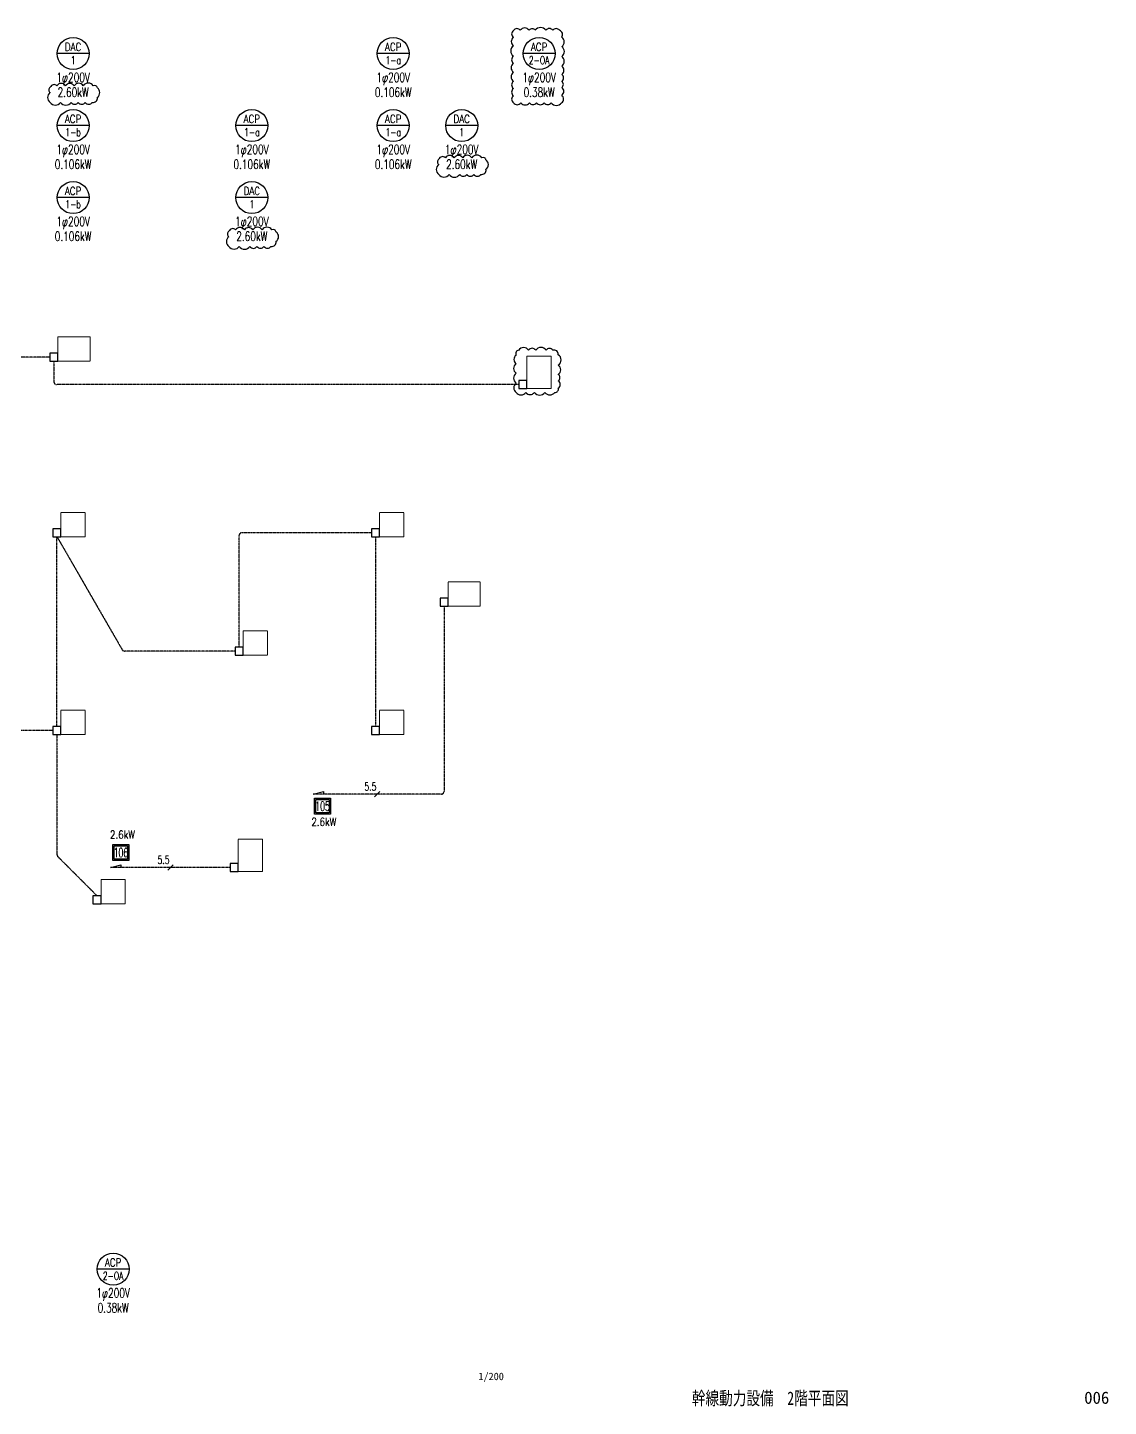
# Model space of a CAD drawing. Header units: millimetres. Extents: x 2600 to 176612, y 1461 to 57300.
# Drawn here: x 136092 to 176612, y 1461 to 53150 of the extents above; entities that cross this region are included whole.
import ezdxf
from ezdxf.enums import TextEntityAlignment as Align

# ---------------------------------------------------------------- set-up
doc = ezdxf.new("R2010")
doc.units = ezdxf.units.MM
doc.header["$LTSCALE"] = 0.2
doc.set_wipeout_variables(frame=1)
doc.linetypes.add('CENTER', pattern=[50.8, 31.75, -6.35, 6.35, -6.35])
doc.linetypes.add('HIDDEN', pattern=[9.525, 6.35, -3.175])
doc.layers.add('1_hojo', color=190, linetype='Continuous', plot=False)
doc.layers.add('1_追加変更', color=10, linetype='Continuous', plot=False)
for name, color, linetype in [('1_シンボル', 2, 'Continuous'), ('1_乗数', 3, 'Continuous'), ('1_回路番号', 4, 'Continuous'), ('1_機器', 7, 'HIDDEN'), ('1_機器番号', 3, 'Continuous'), ('1_配線_1', 1, 'Continuous'), ('1_配線_4', 1, 'CENTER'), ('枠内記述', 3, 'Continuous')]:
    doc.layers.add(name, color=color, linetype=linetype)
doc.styles.get("Standard").update_dxf_attribs({"font": 'simplex.shx', "width": 0.8, "bigfont": 'extfont2.shx'})
doc.styles.add('ゴシック', font='MS Gothic.ttf', dxfattribs={"height": 4})

# ---------------------------------------------------------------- blocks, each defined once
blk = doc.blocks.new('空調機（ACP）')
at = {"color": 0, "lineweight": 20}
blk.add_lwpolyline([(-455, 455), (455, 455), (455, -455), (-455, -455)], close=True, dxfattribs=at)
blk = doc.blocks.new('C-ｼﾞｬﾝｸｼｮﾝﾎﾞｯｸｽ')
at = {"color": 0, "linetype": 'ByBlock'}
blk.add_lwpolyline([(-150, -150), (150, -150), (150, 150), (-150, 150)], close=True, dxfattribs=at)

msp = doc.modelspace()

# ---------------------------------------------------------------- linework, layer by layer
at = {"layer": '1_乗数', "linetype": 'Continuous', "lineweight": -3}
for p, q in [((149302, 24514), (149102, 24314)), ((141548, 21766), (141348, 21566))]:
    msp.add_line(p, q, dxfattribs=at)
at = {"layer": '1_機器', "lineweight": 20}
for points in [[(137230, 41559), (138440, 41559), (138440, 40649), (137230, 40649)], [(154815, 39619), (154815, 40829), (155725, 40829), (155725, 39619)], [(151854, 32372), (153064, 32372), (153064, 31462), (151854, 31462)], [(144901, 22726), (144901, 21516), (143991, 21516), (143991, 22726)]]:
    msp.add_lwpolyline(points, close=True, dxfattribs=at)
at = {"layer": '1_追加変更'}
for points in [[(151508, 47644, 0.520567), (151896, 47644, 0.520567), (152292, 47644, 0.520567), (152561, 47644, 0.520567), (152822, 47644, 0.520567), (153085, 47644, 0.520567), (153276, 47837, 0.520567), (153276, 48186, 0.520567), (153118, 48272, 0.520567), (152749, 48272, 0.520567), (152404, 48272, 0.520567), (152087, 48272, 0.520567), (151756, 48272, 0.520567), (151508, 48214, 0.520567), (151508, 48011, 0.520567)], [(143640, 44944, 0.520567), (144029, 44944, 0.520567), (144425, 44944, 0.520567), (144693, 44944, 0.520567), (144955, 44944, 0.520567), (145218, 44944, 0.520567), (145409, 45137, 0.520567), (145409, 45486, 0.520567), (145251, 45572, 0.520567), (144882, 45572, 0.520567), (144537, 45572, 0.520567), (144220, 45572, 0.520567), (143889, 45572, 0.520567), (143640, 45514, 0.520567), (143640, 45311, 0.520567)], [(154407, 39475, 0.520567), (154771, 39475, 0.520567), (155094, 39475, 0.520567), (155488, 39475, 0.520567), (155855, 39475, 0.520567), (155989, 39636, 0.520567), (155989, 39909, 0.520567), (155989, 40150, 0.520567), (155989, 40491, 0.520567), (155989, 40888, 0.520567), (155780, 41056, 0.520567), (155536, 41056, 0.520567), (155141, 41056, 0.520567), (154871, 41056, 0.520567), (154504, 41056, 0.520567), (154407, 40871, 0.520567), (154407, 40549, 0.520567), (154407, 40194, 0.520567), (154407, 39820, 0.520567)]]:
    msp.add_lwpolyline(points, format="xyb", close=True, dxfattribs=at)
at = {"layer": '1_配線_1'}
for points in [[(146801, 24414), (147187, 24517), (147187, 24414)], [(139205, 21666), (139592, 21770), (139592, 21666)]]:
    msp.add_lwpolyline(points, dxfattribs=at)
at = {"layer": '1_配線_4'}
for p, q in [((136930, 40799), (130297, 40799)), ((137080, 40649), (137080, 39869)), ((154515, 39769), (137180, 39769)), ((148986, 34211), (144126, 34211)), ((137195, 26955), (137195, 34061)), ((137195, 34061), (139641, 29824)), ((144026, 29924), (144026, 34111)), ((149136, 34061), (149136, 26955)), ((151704, 31462), (151704, 24514)), ((143876, 29774), (139728, 29774)), ((137045, 26805), (135340, 26805)), ((137195, 26655), (137195, 22148)), ((151604, 24414), (146801, 24414)), ((138695, 20606), (137224, 22077)), ((143691, 21666), (139205, 21666))]:
    msp.add_line(p, q, dxfattribs=at)
for centre, start, end in [((137180, 39869), 180, 270), ((144126, 34111), 90, 180), ((139728, 29874), 210, 270), ((151604, 24514), 270, 0), ((137295, 22148), 180, 225)]:
    msp.add_arc(centre, 100, start, end, dxfattribs=at)

# ---------------------------------------------------------------- block references
at = {"layer": '1_シンボル', "linetype": 'Continuous'}
for p in [(137080, 40799), (154665, 39769), (137195, 34211), (149136, 34211), (151704, 31612), (144026, 29774), (137195, 26805), (149136, 26805), (143841, 21666), (138695, 20456)]:
    msp.add_blockref('C-ｼﾞｬﾝｸｼｮﾝﾎﾞｯｸｽ', p, dxfattribs=at)
at = {"layer": '1_機器'}
for p in [(137800, 34516), (149741, 34516), (144631, 30079), (137800, 27110), (149741, 27110), (139300, 20761)]:
    msp.add_blockref('空調機（ACP）', p, dxfattribs=at)

# ---------------------------------------------------------------- texts
at = {"layer": '1_乗数', "linetype": 'Continuous', "lineweight": 0, "width": 0.7}
for p in [(148719, 24547), (140965, 21800)]:
    msp.add_text('5.5', height=300, dxfattribs=at).set_placement(p)
at = {"layer": '1_機器番号', "width": 0.7}
for s, p in [('2.60kW', (137800, 50725)), ('0.106kW', (149800, 50725)), ('0.38kW', (155270, 50725)), ('0.106kW', (137800, 48025)), ('0.106kW', (144500, 48025)), ('0.106kW', (149800, 48025)), ('2.60kW', (152367, 48025)), ('0.106kW', (137800, 45325)), ('2.60kW', (144500, 45325)), ('0.38kW', (139300, 5156))]:
    msp.add_text(s, height=350, dxfattribs=at).set_placement(p, align=Align.MIDDLE)
at = {"layer": '枠内記述', "linetype": 'ByBlock', "lineweight": -2, "style": 'ゴシック'}
msp.add_text('1/200', height=280, dxfattribs=at).set_placement((152995, 2447))
at = {"layer": '枠内記述', "linetype": 'ByBlock', "lineweight": -2, "style": 'ゴシック', "width": 0.75}
msp.add_text('幹線動力設備\u30002階平面図', height=500, dxfattribs=at).set_placement((163935, 1769), align=Align.MIDDLE_CENTER)
at = {"layer": '枠内記述', "style": 'ゴシック'}
msp.add_text('006', height=460, dxfattribs=at).set_placement((175705, 1558))

# ---------------------------------------------------------------- wipeouts: each hides what was drawn before it
for points in [[(137756, 52875), (137669, 52864), (137583, 52842), (137501, 52810), (137424, 52767), (137353, 52715), (137289, 52655), (137233, 52587), (137185, 52513), (137148, 52433), (137121, 52349), (137104, 52263), (137099, 52175), (137104, 52087), (137121, 52001), (137148, 51917), (137185, 51837), (137233, 51763), (137289, 51695), (137353, 51635), (137424, 51583), (137501, 51540), (137583, 51508), (137669, 51486), (137756, 51475), (137844, 51475), (137931, 51486), (138017, 51508), (138099, 51540), (138176, 51583), (138247, 51635), (138311, 51695), (138367, 51763), (138415, 51837), (138452, 51917), (138479, 52001), (138496, 52087), (138501, 52175), (138496, 52263), (138479, 52349), (138452, 52433), (138415, 52513), (138367, 52587), (138311, 52655), (138247, 52715), (138176, 52767), (138099, 52810), (138017, 52842), (137931, 52864), (137844, 52875)], [(149756, 52875), (149669, 52864), (149583, 52842), (149501, 52810), (149424, 52767), (149353, 52715), (149289, 52655), (149233, 52587), (149185, 52513), (149148, 52433), (149121, 52349), (149104, 52263), (149099, 52175), (149104, 52087), (149121, 52001), (149148, 51917), (149185, 51837), (149233, 51763), (149289, 51695), (149353, 51635), (149424, 51583), (149501, 51540), (149583, 51508), (149669, 51486), (149756, 51475), (149844, 51475), (149931, 51486), (150017, 51508), (150099, 51540), (150176, 51583), (150247, 51635), (150311, 51695), (150367, 51763), (150415, 51837), (150452, 51917), (150479, 52001), (150496, 52087), (150501, 52175), (150496, 52263), (150479, 52349), (150452, 52433), (150415, 52513), (150367, 52587), (150311, 52655), (150247, 52715), (150176, 52767), (150099, 52810), (150017, 52842), (149931, 52864), (149844, 52875)], [(155226, 52875), (155139, 52864), (155053, 52842), (154972, 52810), (154894, 52767), (154823, 52715), (154759, 52655), (154703, 52587), (154656, 52513), (154618, 52433), (154591, 52349), (154574, 52263), (154569, 52175), (154574, 52087), (154591, 52001), (154618, 51917), (154656, 51837), (154703, 51763), (154759, 51695), (154823, 51635), (154894, 51583), (154972, 51540), (155053, 51508), (155139, 51486), (155226, 51475), (155314, 51475), (155402, 51486), (155487, 51508), (155569, 51540), (155646, 51583), (155717, 51635), (155781, 51695), (155838, 51763), (155885, 51837), (155922, 51917), (155950, 52001), (155966, 52087), (155972, 52175), (155966, 52263), (155950, 52349), (155922, 52433), (155885, 52513), (155838, 52587), (155781, 52655), (155717, 52715), (155646, 52767), (155569, 52810), (155487, 52842), (155402, 52864), (155314, 52875)], [(137756, 50175), (137669, 50164), (137583, 50142), (137501, 50110), (137424, 50067), (137353, 50015), (137289, 49955), (137233, 49887), (137185, 49813), (137148, 49733), (137121, 49649), (137104, 49563), (137099, 49475), (137104, 49387), (137121, 49301), (137148, 49217), (137185, 49137), (137233, 49063), (137289, 48995), (137353, 48935), (137424, 48883), (137501, 48840), (137583, 48808), (137669, 48786), (137756, 48775), (137844, 48775), (137931, 48786), (138017, 48808), (138099, 48840), (138176, 48883), (138247, 48935), (138311, 48995), (138367, 49063), (138415, 49137), (138452, 49217), (138479, 49301), (138496, 49387), (138501, 49475), (138496, 49563), (138479, 49649), (138452, 49733), (138415, 49813), (138367, 49887), (138311, 49955), (138247, 50015), (138176, 50067), (138099, 50110), (138017, 50142), (137931, 50164), (137844, 50175)], [(144456, 50175), (144369, 50164), (144283, 50142), (144201, 50110), (144124, 50067), (144053, 50015), (143989, 49955), (143933, 49887), (143885, 49813), (143848, 49733), (143821, 49649), (143804, 49563), (143799, 49475), (143804, 49387), (143821, 49301), (143848, 49217), (143885, 49137), (143933, 49063), (143989, 48995), (144053, 48935), (144124, 48883), (144201, 48840), (144283, 48808), (144369, 48786), (144456, 48775), (144544, 48775), (144631, 48786), (144717, 48808), (144799, 48840), (144876, 48883), (144947, 48935), (145011, 48995), (145067, 49063), (145115, 49137), (145152, 49217), (145179, 49301), (145196, 49387), (145201, 49475), (145196, 49563), (145179, 49649), (145152, 49733), (145115, 49813), (145067, 49887), (145011, 49955), (144947, 50015), (144876, 50067), (144799, 50110), (144717, 50142), (144631, 50164), (144544, 50175)], [(149756, 50175), (149669, 50164), (149583, 50142), (149501, 50110), (149424, 50067), (149353, 50015), (149289, 49955), (149233, 49887), (149185, 49813), (149148, 49733), (149121, 49649), (149104, 49563), (149099, 49475), (149104, 49387), (149121, 49301), (149148, 49217), (149185, 49137), (149233, 49063), (149289, 48995), (149353, 48935), (149424, 48883), (149501, 48840), (149583, 48808), (149669, 48786), (149756, 48775), (149844, 48775), (149931, 48786), (150017, 48808), (150099, 48840), (150176, 48883), (150247, 48935), (150311, 48995), (150367, 49063), (150415, 49137), (150452, 49217), (150479, 49301), (150496, 49387), (150501, 49475), (150496, 49563), (150479, 49649), (150452, 49733), (150415, 49813), (150367, 49887), (150311, 49955), (150247, 50015), (150176, 50067), (150099, 50110), (150017, 50142), (149931, 50164), (149844, 50175)], [(152323, 50175), (152236, 50164), (152151, 50142), (152069, 50110), (151991, 50067), (151920, 50015), (151856, 49955), (151800, 49887), (151753, 49813), (151715, 49733), (151688, 49649), (151671, 49563), (151666, 49475), (151671, 49387), (151688, 49301), (151715, 49217), (151753, 49137), (151800, 49063), (151856, 48995), (151920, 48935), (151991, 48883), (152069, 48840), (152151, 48808), (152236, 48786), (152323, 48775), (152411, 48775), (152499, 48786), (152584, 48808), (152666, 48840), (152743, 48883), (152814, 48935), (152879, 48995), (152935, 49063), (152982, 49137), (153019, 49217), (153047, 49301), (153063, 49387), (153069, 49475), (153063, 49563), (153047, 49649), (153019, 49733), (152982, 49813), (152935, 49887), (152879, 49955), (152814, 50015), (152743, 50067), (152666, 50110), (152584, 50142), (152499, 50164), (152411, 50175)], [(137756, 47475), (137669, 47464), (137583, 47442), (137501, 47410), (137424, 47367), (137353, 47315), (137289, 47255), (137233, 47187), (137185, 47113), (137148, 47033), (137121, 46949), (137104, 46863), (137099, 46775), (137104, 46687), (137121, 46601), (137148, 46517), (137185, 46437), (137233, 46363), (137289, 46295), (137353, 46235), (137424, 46183), (137501, 46140), (137583, 46108), (137669, 46086), (137756, 46075), (137844, 46075), (137931, 46086), (138017, 46108), (138099, 46140), (138176, 46183), (138247, 46235), (138311, 46295), (138367, 46363), (138415, 46437), (138452, 46517), (138479, 46601), (138496, 46687), (138501, 46775), (138496, 46863), (138479, 46949), (138452, 47033), (138415, 47113), (138367, 47187), (138311, 47255), (138247, 47315), (138176, 47367), (138099, 47410), (138017, 47442), (137931, 47464), (137844, 47475)], [(144456, 47475), (144369, 47464), (144283, 47442), (144201, 47410), (144124, 47367), (144053, 47315), (143989, 47255), (143933, 47187), (143885, 47113), (143848, 47033), (143821, 46949), (143804, 46863), (143799, 46775), (143804, 46687), (143821, 46601), (143848, 46517), (143885, 46437), (143933, 46363), (143989, 46295), (144053, 46235), (144124, 46183), (144201, 46140), (144283, 46108), (144369, 46086), (144456, 46075), (144544, 46075), (144631, 46086), (144717, 46108), (144799, 46140), (144876, 46183), (144947, 46235), (145011, 46295), (145067, 46363), (145115, 46437), (145152, 46517), (145179, 46601), (145196, 46687), (145201, 46775), (145196, 46863), (145179, 46949), (145152, 47033), (145115, 47113), (145067, 47187), (145011, 47255), (144947, 47315), (144876, 47367), (144799, 47410), (144717, 47442), (144631, 47464), (144544, 47475)], [(139256, 7306), (139169, 7295), (139083, 7273), (139001, 7241), (138924, 7198), (138853, 7146), (138789, 7086), (138733, 7018), (138685, 6944), (138648, 6864), (138621, 6780), (138604, 6694), (138599, 6606), (138604, 6518), (138621, 6431), (138648, 6348), (138685, 6268), (138733, 6194), (138789, 6126), (138853, 6065), (138924, 6014), (139001, 5971), (139083, 5939), (139169, 5917), (139256, 5906), (139344, 5906), (139431, 5917), (139517, 5939), (139599, 5971), (139676, 6014), (139747, 6065), (139811, 6126), (139867, 6194), (139915, 6268), (139952, 6348), (139979, 6431), (139996, 6518), (140001, 6606), (139996, 6694), (139979, 6780), (139952, 6864), (139915, 6944), (139867, 7018), (139811, 7086), (139747, 7146), (139676, 7198), (139599, 7241), (139517, 7273), (139431, 7295), (139344, 7306)]]:
    msp.add_wipeout(points)

# ---------------------------------------------------------------- next in the draw order: linework, layer by layer
at = {"layer": '1_機器番号'}
for p, q in [((138400, 52175), (137200, 52175)), ((150400, 52175), (149200, 52175)), ((155870, 52175), (154670, 52175)), ((138400, 49475), (137200, 49475)), ((145100, 49475), (143900, 49475)), ((150400, 49475), (149200, 49475)), ((152967, 49475), (151767, 49475)), ((138400, 46775), (137200, 46775)), ((145100, 46775), (143900, 46775)), ((139900, 6606), (138700, 6606))]:
    msp.add_line(p, q, dxfattribs=at)
for centre in [(137800, 52175), (149800, 52175), (155270, 52175), (137800, 49475), (144500, 49475), (149800, 49475), (152367, 49475), (137800, 46775), (144500, 46775), (139300, 6606)]:
    msp.add_circle(centre, 600, dxfattribs=at)
at = {"layer": '1_追加変更'}
for points in [[(154307, 50331, 0.520567), (154588, 50331, 0.520567), (154908, 50331, 0.520567), (155168, 50331, 0.520567), (155460, 50331, 0.520567), (155722, 50331, 0.520567), (156111, 50331, 0.520567), (156119, 50611, 0.520567), (156119, 50907, 0.520567), (156119, 51134, 0.520567), (156119, 51393, 0.520567), (156119, 51701, 0.520567), (156119, 52066, 0.520567), (156119, 52436, 0.520567), (156119, 52788, 0.520567), (156032, 53047, 0.520567), (155780, 53047, 0.520567), (155522, 53047, 0.520567), (155126, 53047, 0.520567), (154897, 53047, 0.520567), (154562, 53047, 0.520567), (154307, 53040, 0.520567), (154307, 52780, 0.520567), (154307, 52470, 0.520567), (154307, 52080, 0.520567), (154307, 51810, 0.520567), (154307, 51476, 0.520567), (154307, 51134, 0.520567), (154307, 50865, 0.520567), (154307, 50595, 0.520567)], [(136940, 50344, 0.520567), (137329, 50344, 0.520567), (137725, 50344, 0.520567), (137993, 50344, 0.520567), (138255, 50344, 0.520567), (138518, 50344, 0.520567), (138709, 50537, 0.520567), (138709, 50886, 0.520567), (138551, 50972, 0.520567), (138182, 50972, 0.520567), (137837, 50972, 0.520567), (137520, 50972, 0.520567), (137189, 50972, 0.520567), (136940, 50914, 0.520567), (136940, 50711, 0.520567)]]:
    msp.add_lwpolyline(points, format="xyb", close=True, dxfattribs=at)

# ---------------------------------------------------------------- next in the draw order: texts
at = {"layer": '1_機器番号'}
for s, width, p in [('DAC', 0.8, (137800, 52425)), ('ACP', 0.8, (149800, 52425)), ('ACP', 0.8, (155270, 52425)), ('1', 0.7, (137800, 51925)), ('1-a', 0.7, (149800, 51925)), ('2-OA', 0.7, (155270, 51925)), ('ACP', 0.8, (137800, 49725)), ('ACP', 0.8, (144500, 49725)), ('ACP', 0.8, (149800, 49725)), ('DAC', 0.8, (152367, 49725)), ('1-b', 0.7, (137800, 49225)), ('1-a', 0.7, (144500, 49225)), ('1-a', 0.7, (149800, 49225)), ('1', 0.7, (152367, 49225)), ('ACP', 0.8, (137800, 47025)), ('DAC', 0.8, (144500, 47025)), ('1-b', 0.7, (137800, 46525)), ('1', 0.7, (144500, 46525)), ('ACP', 0.8, (139300, 6856)), ('2-OA', 0.7, (139300, 6356))]:
    msp.add_text(s, height=300, dxfattribs=dict(at, width=width)).set_placement(p, align=Align.MIDDLE_CENTER)
at = {"layer": '1_機器番号', "width": 0.7}
for p in [(137800, 51225), (149800, 51225), (155270, 51225), (137800, 48525), (144500, 48525), (149800, 48525), (152367, 48525), (137800, 45825), (144500, 45825), (139300, 5656)]:
    msp.add_text('1φ200V', height=350, dxfattribs=at).set_placement(p, align=Align.MIDDLE)

# ---------------------------------------------------------------- next in the draw order: wipeouts: each hides what was drawn before it
for points in [[(147501, 23614), (146801, 23614), (146801, 24314), (147501, 24314)], [(139942, 21870), (139242, 21870), (139242, 22570), (139942, 22570)]]:
    msp.add_wipeout(points)

# ---------------------------------------------------------------- next in the draw order: linework, layer by layer
at = {"layer": '1_回路番号'}
for points in [[(147451, 23664), (146851, 23664), (146851, 24264), (147451, 24264)], [(147401, 23714), (146901, 23714), (146901, 24214), (147401, 24214)], [(139892, 21920), (139292, 21920), (139292, 22520), (139892, 22520)], [(139842, 21970), (139342, 21970), (139342, 22470), (139842, 22470)]]:
    msp.add_lwpolyline(points, close=True, dxfattribs=at)

# ---------------------------------------------------------------- next in the draw order: texts
at = {"layer": '1_hojo', "color": 6, "width": 0.8}
for p in [(147199, 23376), (139648, 22896)]:
    msp.add_text('2.6kW', height=300, dxfattribs=at).set_placement(p, align=Align.MIDDLE_CENTER)
at = {"layer": '1_回路番号', "width": 0.6}
for s, p in [('105', (147151, 23964)), ('106', (139592, 22220))]:
    msp.add_text(s, height=350, dxfattribs=at).set_placement(p, align=Align.MIDDLE)

doc.saveas('drawing.dxf')
